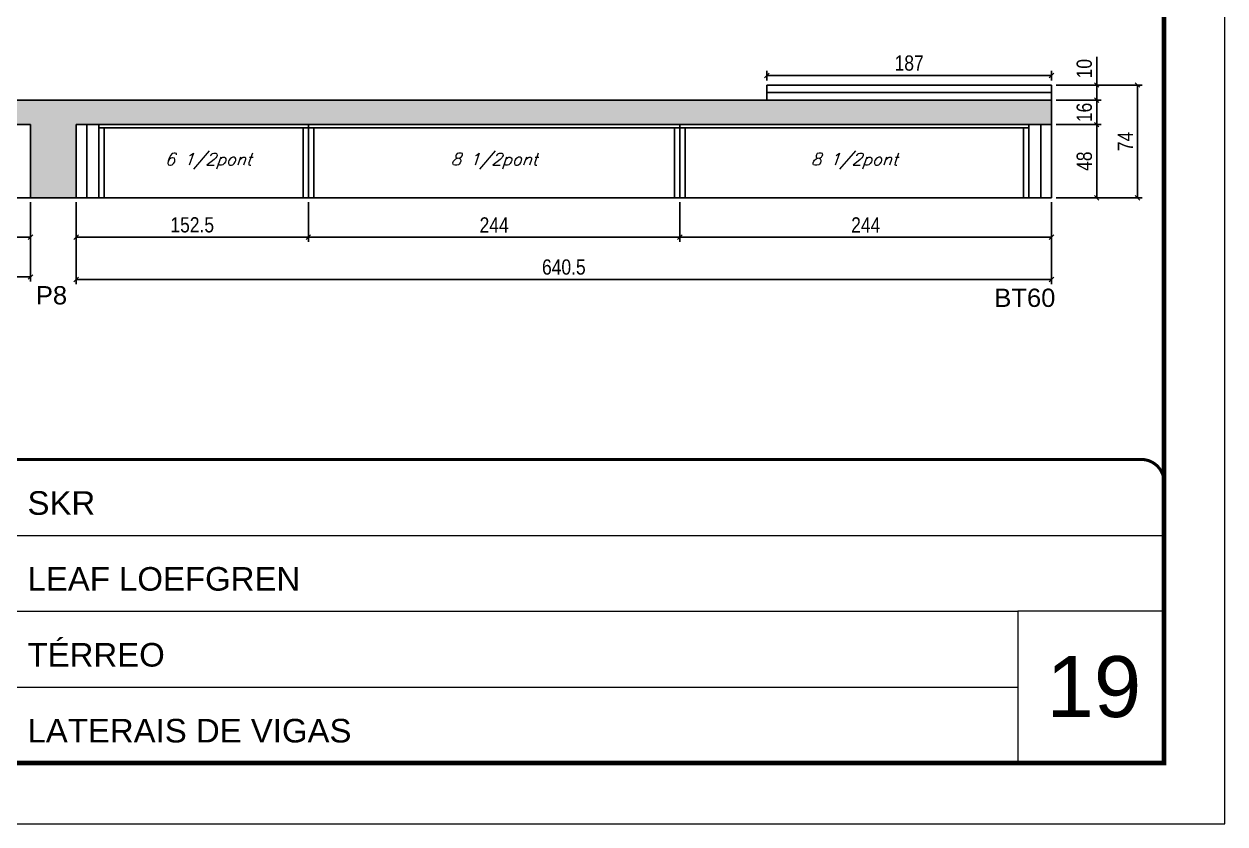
# Model space of a CAD drawing. Extents: x 3309 to 9590, y -2522 to 14608.
# Drawn here: x 7189 to 7978, y 8964 to 9489 of the extents above; entities that cross this region are included whole.
import ezdxf

# ---------------------------------------------------------------- set-up
doc = ezdxf.new("R2010")
doc.units = 0
doc.linetypes.add('CONTINUO', pattern=[0])
doc.linetypes.add('DASHED', pattern=[0.75, 0.5, -0.25])
for name, color, linetype in [('5', 5, 'Continuous'), ('COTA', 241, 'Continuous'), ('Painéis', 200, 'Continuous'), ('SARR_2.2x10', 60, 'Continuous'), ('SARR_2.2x7', 40, 'Continuous'), ('SARR_3.5x7', 81, 'Continuous'), ('texto', 7, 'Continuous')]:
    doc.layers.add(name, color=color, linetype=linetype)
for name, color, linetype, lineweight in [('CARIMBO', 255, 'Continuous', 9), ('Folhas', 255, 'Continuous', 9), ('SARRAFO DE PRESSAO', 251, 'DASHED', 9)]:
    doc.layers.add(name, color=color, linetype=linetype, lineweight=lineweight)
doc.styles.add('ARIAL', font='arial.ttf')
doc.styles.add('COTA TECNICA', font='techl___.ttf', dxfattribs={"height": 10})
doc.styles.add('Romans', font='romans.shx')
doc.styles.get("Standard").update_dxf_attribs({"font": 'arial.ttf'})
doc.dimstyles.new('PAINEL', dxfattribs={"dimtxt": 10, "dimasz": 3, "dimexe": 3, "dimexo": 3, "dimgap": 3, "dimtad": 1, "dimdec": 1, "dimzin": 12, "dimdsep": 46, "dimtxsty": 'COTA TECNICA', "dimblk1": 'OBLIQUE', "dimblk2": 'OBLIQUE', "dimsah": 1, "dimcen": 0.9, "dimclrd": 4, "dimclre": 4, "dimclrt": 240, "dimadec": 1, "dimazin": 3, "dimtfac": 1, "dimtdec": 1, "dimtmove": 0, "dimatfit": 3, "dimfxl": 1, "dimtolj": 1, "dimtzin": 12, "dimarcsym": 0})

# ---------------------------------------------------------------- blocks, each defined once
blk = doc.blocks.new('9999999999')
at = {"color": 30, "linetype": 'CONTINUO'}
for p, q in [((98564.56, 34379.64), (99583.98, 34379.64)), ((98564.56, 34329.83), (99487.98, 34329.83)), ((99583.98, 34329.83), (99487.98, 34329.83)), ((99487.98, 34329.83), (99487.98, 34230.21)), ((98564.56, 34280.02), (99487.98, 34280.02))]:
    blk.add_line(p, q, dxfattribs=at)
at = {"color": 30, "linetype": 'CONTINUO', "const_width": 2}
blk.add_lwpolyline([(99583.98, 34230.21), (99583.98, 34414.45, 0.414214), (99568.98, 34429.45), (98228.98, 34429.45, 0.414214), (98213.98, 34414.45), (98213.98, 34245.21, 0.414214), (98228.98, 34230.21), (99583.98, 34230.21)], format="xyb", dxfattribs=at)
at = {"layer": 'Folhas'}
blk.add_lwpolyline([(98138.98, 34190.21), (99623.98, 34190.21), (99623.98, 35240.21), (98138.98, 35240.21)], close=True, dxfattribs=at)
at = {"layer": 'Folhas', "color": 30, "const_width": 3}
blk.add_lwpolyline([(98213.98, 34230.21), (99583.98, 34230.21), (99583.98, 35200.21), (98213.98, 35200.21)], close=True, dxfattribs=at)
at = {"color": 7, "linetype": 'Continuous', "ltscale": 5, "style": 'ARIAL'}
for s, height, p in [('SKR', 15.483, (98837.68, 34393.13)), ('LEAF LOEFGREN', 15.4829, (98837.68, 34343.32)), ('TÉRREO', 15.483, (98837.68, 34293.51)), ('LATERAIS DE VIGAS', 15.4829, (98837.68, 34243.7))]:
    blk.add_text(s, height=height, dxfattribs=at).set_placement(p)
blk = doc.blocks.new('_Oblique')
at = {"color": 0, "linetype": 'ByBlock', "lineweight": -2}
blk.add_line((-0.5, -0.5), (0.5, 0.5), dxfattribs=at)
blk = doc.blocks.new('*D1993')
at = {"layer": 'COTA', "color": 4, "linetype": 'ByBlock', "lineweight": -2, "transparency": 16777216}
for p, q in [((7100.98, 9371.54), (7100.98, 9345.62)), ((7193.48, 9371.54), (7193.48, 9345.62)), ((7193.48, 9348.62), (7100.98, 9348.62))]:
    blk.add_line(p, q, dxfattribs=at)
at = {"layer": 'Defpoints', "color": 0, "linetype": 'ByBlock', "transparency": 16777216}
for p in [(7100.98, 9374.54), (7193.48, 9374.54), (7100.98, 9348.62)]:
    blk.add_point(p, dxfattribs=at)
at = {"layer": 'COTA', "color": 4, "linetype": 'ByBlock', "lineweight": -2, "transparency": 16777216, "xscale": 3, "yscale": 3, "zscale": 3, "rotation": 180}
blk.add_blockref('_Oblique', (7100.98, 9348.62), dxfattribs=at)
at = {"layer": 'COTA', "color": 4, "linetype": 'ByBlock', "lineweight": -2, "transparency": 16777216, "xscale": 3, "yscale": 3, "zscale": 3}
blk.add_blockref('_Oblique', (7193.48, 9348.62), dxfattribs=at)
at = {"layer": 'COTA', "color": 240, "linetype": 'ByBlock', "transparency": 16777216, "insert": (7147.23, 9356.76), "char_height": 10, "attachment_point": 5, "style": 'COTA TECNICA'}
blk.add_mtext('\\A1;92.5', dxfattribs=at)
blk = doc.blocks.new('*D1998')
at = {"layer": 'COTA', "color": 4, "linetype": 'ByBlock', "lineweight": -2, "transparency": 16777216}
for p, q in [((6856.98, 9371.54), (6856.98, 9319.56)), ((7193.48, 9371.54), (7193.48, 9319.56)), ((7193.48, 9322.56), (6856.98, 9322.56))]:
    blk.add_line(p, q, dxfattribs=at)
at = {"layer": 'Defpoints', "color": 0, "linetype": 'ByBlock', "transparency": 16777216}
for p in [(6856.98, 9374.54), (7193.48, 9374.54), (6856.98, 9322.56)]:
    blk.add_point(p, dxfattribs=at)
at = {"layer": 'COTA', "color": 4, "linetype": 'ByBlock', "lineweight": -2, "transparency": 16777216, "xscale": 3, "yscale": 3, "zscale": 3, "rotation": 180}
blk.add_blockref('_Oblique', (6856.98, 9322.56), dxfattribs=at)
at = {"layer": 'COTA', "color": 4, "linetype": 'ByBlock', "lineweight": -2, "transparency": 16777216, "xscale": 3, "yscale": 3, "zscale": 3}
blk.add_blockref('_Oblique', (7193.48, 9322.56), dxfattribs=at)
at = {"layer": 'COTA', "color": 240, "linetype": 'ByBlock', "transparency": 16777216, "insert": (7025.23, 9330.78), "char_height": 10, "attachment_point": 5, "style": 'COTA TECNICA'}
blk.add_mtext('\\A1;336.5', dxfattribs=at)
blk = doc.blocks.new('*D1995')
at = {"layer": 'COTA', "color": 4, "linetype": 'ByBlock', "lineweight": -2, "transparency": 16777216}
for p, q in [((7223.48, 9371.54), (7223.48, 9345.62)), ((7375.98, 9371.54), (7375.98, 9345.62)), ((7375.98, 9348.62), (7223.48, 9348.62))]:
    blk.add_line(p, q, dxfattribs=at)
at = {"layer": 'Defpoints', "color": 0, "linetype": 'ByBlock', "transparency": 16777216}
for p in [(7223.48, 9374.54), (7375.98, 9374.54), (7223.48, 9348.62)]:
    blk.add_point(p, dxfattribs=at)
at = {"layer": 'COTA', "color": 4, "linetype": 'ByBlock', "lineweight": -2, "transparency": 16777216, "xscale": 3, "yscale": 3, "zscale": 3, "rotation": 180}
blk.add_blockref('_Oblique', (7223.48, 9348.62), dxfattribs=at)
at = {"layer": 'COTA', "color": 4, "linetype": 'ByBlock', "lineweight": -2, "transparency": 16777216, "xscale": 3, "yscale": 3, "zscale": 3}
blk.add_blockref('_Oblique', (7375.98, 9348.62), dxfattribs=at)
at = {"layer": 'COTA', "color": 240, "linetype": 'ByBlock', "transparency": 16777216, "insert": (7299.73, 9356.73), "char_height": 10, "attachment_point": 5, "style": 'COTA TECNICA'}
blk.add_mtext('\\A1;152.5', dxfattribs=at)
blk = doc.blocks.new('*D1999')
at = {"layer": 'COTA', "color": 4, "linetype": 'ByBlock', "lineweight": -2, "transparency": 16777216}
for p, q in [((7223.48, 9371.54), (7223.48, 9317.91)), ((7863.98, 9371.54), (7863.98, 9317.91)), ((7863.98, 9320.91), (7223.48, 9320.91))]:
    blk.add_line(p, q, dxfattribs=at)
at = {"layer": 'Defpoints', "color": 0, "linetype": 'ByBlock', "transparency": 16777216}
for p in [(7223.48, 9374.54), (7863.98, 9374.54), (7223.48, 9320.91)]:
    blk.add_point(p, dxfattribs=at)
at = {"layer": 'COTA', "color": 4, "linetype": 'ByBlock', "lineweight": -2, "transparency": 16777216, "xscale": 3, "yscale": 3, "zscale": 3, "rotation": 180}
blk.add_blockref('_Oblique', (7223.48, 9320.91), dxfattribs=at)
at = {"layer": 'COTA', "color": 4, "linetype": 'ByBlock', "lineweight": -2, "transparency": 16777216, "xscale": 3, "yscale": 3, "zscale": 3}
blk.add_blockref('_Oblique', (7863.98, 9320.91), dxfattribs=at)
at = {"layer": 'COTA', "color": 240, "linetype": 'ByBlock', "transparency": 16777216, "insert": (7543.73, 9329.02), "char_height": 10, "attachment_point": 5, "style": 'COTA TECNICA'}
blk.add_mtext('\\A1;640.5', dxfattribs=at)
blk = doc.blocks.new('*D2000')
at = {"layer": 'COTA', "color": 4, "lineweight": -2, "transparency": 16777216}
for p, q in [((7866.98, 9422.54), (7896.62, 9422.54)), ((7893.62, 9374.54), (7893.62, 9422.54)), ((7866.98, 9374.54), (7896.62, 9374.54))]:
    blk.add_line(p, q, dxfattribs=at)
at = {"layer": 'Defpoints', "color": 0, "transparency": 16777216}
for p in [(7863.98, 9422.54), (7893.62, 9422.54), (7863.98, 9374.54)]:
    blk.add_point(p, dxfattribs=at)
at = {"layer": 'COTA', "color": 4, "lineweight": -2, "transparency": 16777216, "xscale": 3, "yscale": 3, "zscale": 3}
for p, rotation in [((7893.62, 9422.54), 90), ((7893.62, 9374.54), 270)]:
    blk.add_blockref('_Oblique', p, dxfattribs=dict(at, rotation=rotation))
at = {"layer": 'COTA', "color": 240, "transparency": 16777216, "insert": (7885.53, 9398.54), "char_height": 10, "attachment_point": 5, "rotation": 90, "style": 'COTA TECNICA'}
blk.add_mtext('\\A1;48', dxfattribs=at)
blk = doc.blocks.new('*D1996')
at = {"layer": 'COTA', "color": 4, "lineweight": -2, "transparency": 16777216}
for p, q in [((7375.98, 9371.54), (7375.98, 9345.62)), ((7619.98, 9371.54), (7619.98, 9345.62)), ((7375.98, 9348.62), (7619.98, 9348.62))]:
    blk.add_line(p, q, dxfattribs=at)
at = {"layer": 'Defpoints', "color": 0, "transparency": 16777216}
for p in [(7375.98, 9374.54, 0), (7619.98, 9374.54, 0), (7619.98, 9348.62)]:
    blk.add_point(p, dxfattribs=at)
at = {"layer": 'COTA', "color": 4, "lineweight": -2, "transparency": 16777216, "xscale": 3, "yscale": 3, "zscale": 3, "rotation": 180}
blk.add_blockref('_Oblique', (7375.98, 9348.62), dxfattribs=at)
at = {"layer": 'COTA', "color": 4, "lineweight": -2, "transparency": 16777216, "xscale": 3, "yscale": 3, "zscale": 3}
blk.add_blockref('_Oblique', (7619.98, 9348.62), dxfattribs=at)
at = {"layer": 'COTA', "color": 240, "transparency": 16777216, "insert": (7497.98, 9356.69), "char_height": 10, "attachment_point": 5, "style": 'COTA TECNICA'}
blk.add_mtext('\\A1;244', dxfattribs=at)
blk = doc.blocks.new('*D1997')
at = {"layer": 'COTA', "color": 4, "lineweight": -2, "transparency": 16777216}
for p, q in [((7866.98, 9448.54), (7923.49, 9448.54)), ((7920.49, 9448.54), (7920.49, 9374.54)), ((7866.98, 9374.54), (7923.49, 9374.54))]:
    blk.add_line(p, q, dxfattribs=at)
at = {"layer": 'Defpoints', "color": 0, "transparency": 16777216}
for p in [(7863.98, 9448.54, 0), (7863.98, 9374.54, 0), (7920.49, 9374.54)]:
    blk.add_point(p, dxfattribs=at)
at = {"layer": 'COTA', "color": 4, "lineweight": -2, "transparency": 16777216, "xscale": 3, "yscale": 3, "zscale": 3}
for p, rotation in [((7920.49, 9448.54), 90), ((7920.49, 9374.54), 270)]:
    blk.add_blockref('_Oblique', p, dxfattribs=dict(at, rotation=rotation))
at = {"layer": 'COTA', "color": 240, "transparency": 16777216, "insert": (7912.41, 9411.54), "char_height": 10, "attachment_point": 5, "rotation": 90, "style": 'COTA TECNICA'}
blk.add_mtext('\\A1;74', dxfattribs=at)
blk = doc.blocks.new('*D2001')
at = {"layer": 'COTA', "color": 4, "lineweight": -2, "transparency": 16777216}
for p, q in [((7619.98, 9371.54), (7619.98, 9345.62)), ((7863.98, 9371.54), (7863.98, 9345.62)), ((7619.98, 9348.62), (7863.98, 9348.62))]:
    blk.add_line(p, q, dxfattribs=at)
at = {"layer": 'Defpoints', "color": 0, "transparency": 16777216}
for p in [(7619.98, 9374.54, 0), (7863.98, 9374.54, 0), (7863.98, 9348.62)]:
    blk.add_point(p, dxfattribs=at)
at = {"layer": 'COTA', "color": 4, "lineweight": -2, "transparency": 16777216, "xscale": 3, "yscale": 3, "zscale": 3, "rotation": 180}
blk.add_blockref('_Oblique', (7619.98, 9348.62), dxfattribs=at)
at = {"layer": 'COTA', "color": 4, "lineweight": -2, "transparency": 16777216, "xscale": 3, "yscale": 3, "zscale": 3}
blk.add_blockref('_Oblique', (7863.98, 9348.62), dxfattribs=at)
at = {"layer": 'COTA', "color": 240, "transparency": 16777216, "insert": (7741.98, 9356.69), "char_height": 10, "attachment_point": 5, "style": 'COTA TECNICA'}
blk.add_mtext('\\A1;244', dxfattribs=at)
blk = doc.blocks.new('*D2002')
at = {"layer": 'COTA', "color": 4, "lineweight": -2, "transparency": 16777216}
for p, q in [((7866.98, 9438.54), (7896.62, 9438.54)), ((7893.62, 9422.54), (7893.62, 9438.54)), ((7866.98, 9422.54), (7896.62, 9422.54))]:
    blk.add_line(p, q, dxfattribs=at)
at = {"layer": 'Defpoints', "color": 0, "transparency": 16777216}
for p in [(7863.98, 9438.54, 0), (7893.62, 9438.54), (7863.98, 9422.54, 0)]:
    blk.add_point(p, dxfattribs=at)
at = {"layer": 'COTA', "color": 4, "lineweight": -2, "transparency": 16777216, "xscale": 3, "yscale": 3, "zscale": 3}
for p, rotation in [((7893.62, 9438.54), 90), ((7893.62, 9422.54), 270)]:
    blk.add_blockref('_Oblique', p, dxfattribs=dict(at, rotation=rotation))
at = {"layer": 'COTA', "color": 240, "transparency": 16777216, "insert": (7885.52, 9430.54), "char_height": 10, "attachment_point": 5, "rotation": 90, "style": 'COTA TECNICA'}
blk.add_mtext('\\A1;16', dxfattribs=at)
blk = doc.blocks.new('*D2007')
at = {"layer": 'COTA', "color": 4, "lineweight": -2, "transparency": 16777216}
for p, q in [((7893.62, 9448.54), (7893.62, 9466.97)), ((7866.98, 9448.54), (7896.62, 9448.54)), ((7893.62, 9438.54), (7893.62, 9448.54)), ((7866.98, 9438.54), (7896.62, 9438.54))]:
    blk.add_line(p, q, dxfattribs=at)
at = {"layer": 'Defpoints', "color": 0, "transparency": 16777216}
for p in [(7863.98, 9448.54, 0), (7893.62, 9448.54), (7863.98, 9438.54, 0)]:
    blk.add_point(p, dxfattribs=at)
at = {"layer": 'COTA', "color": 4, "lineweight": -2, "transparency": 16777216, "xscale": 3, "yscale": 3, "zscale": 3}
for p, rotation in [((7893.62, 9448.54), 90), ((7893.62, 9438.54), 270)]:
    blk.add_blockref('_Oblique', p, dxfattribs=dict(at, rotation=rotation))
at = {"layer": 'COTA', "color": 240, "transparency": 16777216, "insert": (7885.52, 9459.25), "char_height": 10, "attachment_point": 5, "rotation": 90, "style": 'COTA TECNICA'}
blk.add_mtext('\\A1;10', dxfattribs=at)
blk = doc.blocks.new('*D2008')
at = {"layer": 'COTA', "color": 4, "lineweight": -2, "transparency": 16777216}
for p, q in [((7676.98, 9451.54), (7676.98, 9457.79)), ((7863.98, 9451.54), (7863.98, 9457.79)), ((7863.98, 9454.79), (7676.98, 9454.79))]:
    blk.add_line(p, q, dxfattribs=at)
at = {"layer": 'Defpoints', "color": 0, "transparency": 16777216}
for p in [(7676.98, 9454.79), (7676.98, 9448.54, 0), (7863.98, 9448.54, 0)]:
    blk.add_point(p, dxfattribs=at)
at = {"layer": 'COTA', "color": 4, "lineweight": -2, "transparency": 16777216, "xscale": 3, "yscale": 3, "zscale": 3, "rotation": 180}
blk.add_blockref('_Oblique', (7676.98, 9454.79), dxfattribs=at)
at = {"layer": 'COTA', "color": 4, "lineweight": -2, "transparency": 16777216, "xscale": 3, "yscale": 3, "zscale": 3}
blk.add_blockref('_Oblique', (7863.98, 9454.79), dxfattribs=at)
at = {"layer": 'COTA', "color": 240, "transparency": 16777216, "insert": (7770.48, 9462.89), "char_height": 10, "attachment_point": 5, "style": 'COTA TECNICA'}
blk.add_mtext('\\A1;187', dxfattribs=at)

msp = doc.modelspace()

# ---------------------------------------------------------------- hatches: boundary and pattern name
at = {"layer": 'COTA'}
h = msp.add_hatch(dxfattribs=at)
h.set_pattern_fill('AR-CONC', color=256, scale=0.03)
h.set_pattern_definition([(50, (-6.015, -37.4282), (5.46554, -0.4781726), [0.5715, -6.2865]), (355, (-6.015, -37.428), (-1.0573026, 5.7317054), [0.4572, -5.0292175]), (100.451445, (-5.5593, -37.468), (4.4082374, 5.2535326), [0.4857003, -5.3427073]), (46.1842, (-6.015, -35.904), (8.1323712, -1.26127), [0.85725, -9.42975]), (96.63556, (-5.337, -36.009), (7.122124, 7.4227837), [0.7285507, -8.014068]), (351.18415, (-6.015, -35.904), (7.122124, 7.422784), [0.685799, -7.543792]), (21, (-5.253, -36.2852), (4.5484317, -3.067956), [0.5715, -6.2865]), (326, (-5.253, -36.285), (1.8540609, 5.525639), [0.4572, -5.0292]), (71.451445, (-4.874, -36.541), (6.4024926, 2.457683), [0.4857003, -5.3426981]), (37.5, (-6.0148, -37.4282), (0.0926581, 2.53665117), [0, -4.96824, 0, -5.1054, 0, -5.04825]), (7.5, (-6.0148, -37.4282), (2.0045899, 3.00541724), [0, -2.91084, 0, -4.85394, 0, -1.92405]), (327.5, (-7.714, -37.4282), (4.06771786, -0.17186232), [0, -1.905, 0, -5.9436, 0, -7.8867]), (317.5, (-8.476, -37.4282), (4.4438754, 0.7627947), [0, -2.4765, 0, -3.94716, 0, -5.6007])])
h.paths.add_polyline_path([(7223.48, 9422.54), (7863.98, 9422.54), (7863.98, 9438.54), (6856.98, 9438.54), (6856.98, 9422.54), (7193.48, 9422.54), (7193.48, 9374.54), (7223.48, 9374.54)])

# ---------------------------------------------------------------- linework, layer by layer
for p, q in [((7676.98, 9438.54, 0), (6856.98, 9438.54, 0)), ((7863.98, 9422.54, 0), (7863.98, 9438.54, 0)), ((7193.48, 9374.54, 0), (7223.48, 9374.54, 0))]:
    msp.add_line(p, q, dxfattribs=at)
at = {"layer": 'Painéis', "linetype": 'ByBlock'}
for p, q in [((7863.98, 9448.54, 0), (7676.98, 9448.54, 0)), ((7676.98, 9448.54, 0), (7676.98, 9438.54, 0)), ((7863.98, 9438.54, 0), (7863.98, 9448.54, 0)), ((7863.98, 9438.54, 0), (7676.98, 9438.54, 0)), ((7193.48, 9422.54, 0), (6856.98, 9422.54, 0)), ((7193.48, 9374.54, 0), (7193.48, 9422.54, 0)), ((7863.98, 9422.54, 0), (7223.48, 9422.54, 0)), ((7223.48, 9374.54, 0), (7223.48, 9422.54, 0)), ((7375.98, 9374.54, 0), (7375.98, 9422.54, 0)), ((7619.98, 9374.54, 0), (7619.98, 9422.54, 0)), ((7863.98, 9374.54, 0), (7863.98, 9422.54, 0)), ((7193.48, 9374.54, 0), (6856.98, 9374.54, 0)), ((7863.98, 9374.54, 0), (7223.48, 9374.54, 0))]:
    msp.add_line(p, q, dxfattribs=at)
at = {"layer": 'SARR_2.2x10', "linetype": 'ByBlock'}
msp.add_line((7863.98, 9443.54, 0), (7676.98, 9443.54, 0), dxfattribs=at)
at = {"layer": 'SARR_2.2x7', "linetype": 'Continuous'}
for p, q in [((7230.48, 9374.54, 0), (7230.48, 9422.54, 0)), ((7375.98, 9420.34, 0), (7238.48, 9420.34, 0)), ((7619.98, 9420.34, 0), (7375.98, 9420.34, 0)), ((7848.98, 9420.34, 0), (7619.98, 9420.34, 0)), ((7856.98, 9374.54, 0), (7856.98, 9422.54, 0))]:
    msp.add_line(p, q, dxfattribs=at)
at = {"layer": 'SARR_3.5x7'}
for p, q in [((7238.48, 9422.54, 0), (7238.48, 9374.54, 0)), ((7241.98, 9420.34, 0), (7241.98, 9374.54, 0)), ((7372.48, 9420.34, 0), (7372.48, 9374.54, 0)), ((7379.48, 9420.34, 0), (7379.48, 9374.54, 0)), ((7616.48, 9420.34, 0), (7616.48, 9374.54, 0)), ((7623.48, 9420.34, 0), (7623.48, 9374.54, 0)), ((7845.48, 9420.34, 0), (7845.48, 9374.54, 0)), ((7848.98, 9422.54, 0), (7848.98, 9374.54, 0))]:
    msp.add_line(p, q, dxfattribs=at)

# ---------------------------------------------------------------- block references
at = {"layer": 'SARRAFO DE PRESSAO', "color": 6, "linetype": 'ByBlock'}
msp.add_blockref('9999999999', (-91646.11, -25226.65), dxfattribs=at)

# ---------------------------------------------------------------- texts
at = {"layer": '5', "linetype": 'Continuous'}
for s, rotation, p in [('P8', 359.99996, (7197.06, 9304.55, 0)), ('BT60', 0.00004, (7826.43, 9302.9, 0))]:
    msp.add_text(s, height=12, rotation=rotation, dxfattribs=at).set_placement(p)
at = {"layer": 'CARIMBO', "style": 'ARIAL'}
msp.add_text('19', height=40, dxfattribs=at).set_placement((7860.73, 9033.7))
at = {"layer": 'texto', "color": 2, "char_height": 8, "attachment_point": 5, "style": 'Romans'}
for s, insert in [('{\\Q19;\\C256;6 1/2pont}', (7310.23, 9398.54, 0)), ('{\\Q19;\\C256;8 1/2pont}', (7497.98, 9398.54, 0)), ('{\\Q19;\\C256;8 1/2pont}', (7734.48, 9398.54, 0))]:
    msp.add_mtext(s, dxfattribs=dict(at, insert=insert))

# ---------------------------------------------------------------- dimensions: what is measured, and where the dimension line sits
at = {"layer": 'COTA'}
for base, p1, p2, picture, middle in [((7676.98, 9454.79), (7863.98, 9448.54, 0), (7676.98, 9448.54, 0), '*D2008', (7770.48, 9462.89)), ((7619.98, 9348.62, 0), (7375.98, 9374.54, 0), (7619.98, 9374.54, 0), '*D1996', (7497.98, 9356.69, 0)), ((7863.98, 9348.62, 0), (7619.98, 9374.54, 0), (7863.98, 9374.54, 0), '*D2001', (7741.98, 9356.69, 0))]:
    dim = msp.add_linear_dim(base=base, p1=p1, p2=p2, dimstyle='PAINEL', dxfattribs=at)
    dim.commit()
    dim.dimension.update_dxf_attribs({"geometry": picture, "text_midpoint": middle})
for base, p1, p2, picture, middle in [((7893.62, 9448.54), (7863.98, 9438.54, 0), (7863.98, 9448.54, 0), '*D2007', (7885.52, 9459.25)), ((7920.49, 9374.54, 0), (7863.98, 9448.54, 0), (7863.98, 9374.54, 0), '*D1997', (7912.41, 9411.54, 0)), ((7893.62, 9422.54, 0), (7863.98, 9374.54, 0), (7863.98, 9422.54, 0), '*D2000', (7885.53, 9398.54, 0))]:
    dim = msp.add_linear_dim(base=base, p1=p1, p2=p2, angle=90, dimstyle='PAINEL', dxfattribs=at)
    dim.commit()
    dim.dimension.update_dxf_attribs({"geometry": picture, "text_midpoint": middle})
dim = msp.add_linear_dim(base=(7893.62, 9438.54, 0), p1=(7863.98, 9422.54, 0), p2=(7863.98, 9438.54, 0), angle=90, dimstyle='PAINEL', dxfattribs=at)
dim.commit()
dim.dimension.update_dxf_attribs({"geometry": '*D2002', "text_midpoint": (7893.62, 9430.54, 0), "dimtype": 160})
at = {"layer": 'COTA', "linetype": 'ByBlock'}
for base, p1, p2, picture, middle in [((6856.98, 9322.56, 0), (7193.48, 9374.54, 0), (6856.98, 9374.54, 0), '*D1998', (7025.23, 9330.78, 0)), ((7100.98, 9348.62, 0), (7193.48, 9374.54, 0), (7100.98, 9374.54, 0), '*D1993', (7147.23, 9356.76, 0)), ((7223.48, 9320.91, 0), (7863.98, 9374.54, 0), (7223.48, 9374.54, 0), '*D1999', (7543.73, 9329.02, 0))]:
    dim = msp.add_linear_dim(base=base, p1=p1, p2=p2, angle=180, dimstyle='PAINEL', dxfattribs=at)
    dim.commit()
    dim.dimension.update_dxf_attribs({"geometry": picture, "text_midpoint": middle})
dim = msp.add_linear_dim(base=(7223.48, 9348.62, 0), p1=(7375.98, 9374.54, 0), p2=(7223.48, 9374.54, 0), angle=180, dimstyle='PAINEL', override={"dimtmove": 1}, dxfattribs=at)
dim.commit()
dim.dimension.update_dxf_attribs({"geometry": '*D1995', "text_midpoint": (7299.73, 9356.73, 0)})

doc.saveas('drawing.dxf')
